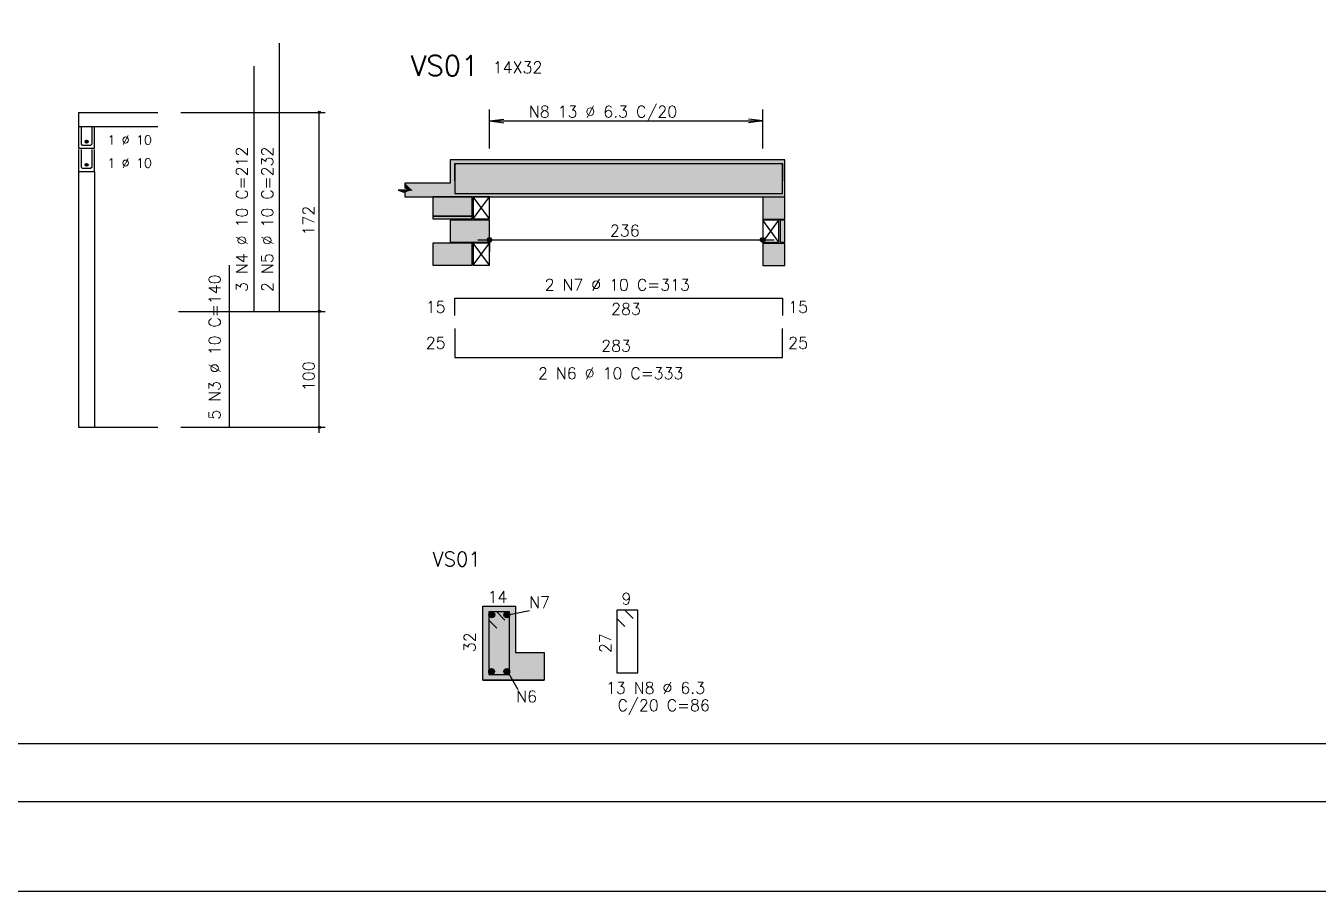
# Model space of a CAD drawing. Extents: x -1.9 to 86, y -1.6 to 61.
# Drawn here: x 42.03 to 64.36, y -1.55 to 13.41 of the extents above; entities that cross this region are included whole.
import ezdxf

# ---------------------------------------------------------------- set-up
doc = ezdxf.new("R2010")
doc.units = 0
doc.header["$MEASUREMENT"] = 0
doc.linetypes.add('HIDDEN', pattern=[9.525, 6.35, -3.175])
doc.layers.get('Defpoints').update_dxf_attribs({"linetype": 'CONTINUOUS'})
for name, color, linetype in [('25', 1, 'CONTINUOUS'), ('27', 4, 'CONTINUOUS'), ('ARQ_FOLHA', 7, 'CONTINUOUS'), ('PENA_01', 1, 'CONTINUOUS'), ('PENA_02', 2, 'CONTINUOUS'), ('PENA_03', 3, 'CONTINUOUS'), ('PENA_05', 5, 'CONTINUOUS'), ('PENA_09', 254, 'CONTINUOUS'), ('PENA_10', 253, 'CONTINUOUS'), ('PENA_11', 252, 'CONTINUOUS'), ('PENA_21', 100, 'CONTINUOUS'), ('PENA_23', 50, 'CONTINUOUS')]:
    doc.layers.add(name, color=color, linetype=linetype)
doc.styles.get("Standard").update_dxf_attribs({"font": 'ROMANS.SHX'})

msp = doc.modelspace()

# ---------------------------------------------------------------- linework, layer by layer
at = {"layer": '25', "linetype": 'Continuous'}
msp.add_lwpolyline([(55.14, 10.046), (55.06, 10.046), (55.06, 9.666), (55.14, 9.666), (55.14, 10.046)], dxfattribs=at)
for points in [[(55.14, 10.046), (55.06, 10.046), (55.06, 9.666)], [(55.14, 10.046), (55.06, 9.666), (55.14, 9.666)], [(55.14, 10.046), (55.14, 9.666), (55.14, 10.046)]]:
    msp.add_solid(points, dxfattribs=at)
at = {"layer": '27', "linetype": 'Continuous'}
for p, q in [((42.939, 10.889), (42.939, 6.469)), ((43.219, 10.889), (43.219, 6.469))]:
    msp.add_line(p, q, dxfattribs=at)
at = {"layer": 'ARQ_FOLHA', "color": 1}
for points in [[(0, 0), (84.1, 0), (84.1, 59.4), (0, 59.4)], [(2.5, 1), (83.1, 1), (83.1, 58.4), (2.5, 58.4)]]:
    msp.add_lwpolyline(points, close=True, dxfattribs=at)
at = {"layer": 'Defpoints', "color": 8, "linetype": 'HIDDEN', "ltscale": 100}
msp.add_lwpolyline([(-1.95, 60.95), (-1.95, -1.55), (86.05, -1.55), (86.05, 60.95)], close=True, dxfattribs=at)
at = {"layer": 'PENA_01', "linetype": 'Continuous'}
for p, q in [((44.71, 11.909), (47.199, 11.909)), ((47.099, 6.369), (47.099, 11.909)), ((50.04, 11.288), (50.04, 11.962)), ((54.76, 11.288), (54.76, 11.962)), ((50.04, 11.762), (54.76, 11.762)), ((49.06, 10.118), (49.74, 10.118)), ((54.76, 10.056), (54.76, 9.506)), ((49.84, 9.706), (54.96, 9.706)), ((50.04, 9.658), (50.04, 9.506)), ((44.668, 8.469), (47.199, 8.469)), ((44.71, 6.469), (47.199, 6.469)), ((50.302, 3.213), (50.732, 3.303)), ((50.344, 2.259), (50.529, 1.936))]:
    msp.add_line(p, q, dxfattribs=at)
at = {"layer": 'PENA_02', "linetype": 'Continuous'}
for p, q in [((50.04, 11.762), (50.288, 11.794)), ((50.04, 11.762), (50.288, 11.729)), ((54.76, 11.762), (54.512, 11.794)), ((54.76, 11.762), (54.512, 11.729)), ((50.04, 10.448), (49.76, 10.448)), ((49.76, 10.448), (49.76, 10.068)), ((50.04, 10.068), (50.04, 10.448)), ((49.76, 10.068), (50.04, 10.068)), ((55.04, 10.046), (54.76, 10.046)), ((54.76, 10.046), (54.76, 9.666)), ((55.04, 9.666), (55.04, 10.046)), ((50.04, 9.648), (49.76, 9.648)), ((49.76, 9.648), (49.76, 9.268)), ((50.04, 9.268), (50.04, 9.648)), ((54.76, 9.666), (55.04, 9.666)), ((49.76, 9.268), (50.04, 9.268))]:
    msp.add_line(p, q, dxfattribs=at)
for points in [[(55.14, 10.686), (55.14, 11.088), (49.36, 11.088), (49.36, 10.688), (48.58, 10.688), (48.58, 10.608), (48.7, 10.568), (48.46, 10.568), (48.58, 10.528), (48.58, 10.448), (49.28, 10.448), (49.68, 10.448), (55.14, 10.448), (55.14, 10.688)], [(49.06, 10.068), (49.74, 10.068), (49.74, 10.448), (49.06, 10.448), (49.06, 10.068)], [(54.76, 10.066), (55.14, 10.066), (55.14, 10.446), (54.76, 10.446), (54.76, 10.066)], [(49.36, 9.668), (50.04, 9.668), (50.04, 10.048), (49.36, 10.048), (49.36, 9.668)], [(55.06, 9.666), (55.14, 9.666), (55.14, 10.046), (55.06, 10.046), (55.06, 9.666)], [(49.06, 9.268), (49.74, 9.268), (49.74, 9.648), (49.06, 9.648), (49.06, 9.268)], [(54.76, 9.266), (55.14, 9.266), (55.14, 9.646), (54.76, 9.646), (54.76, 9.266)]]:
    msp.add_lwpolyline(points, dxfattribs=at)
for centre, radius in [((47.099, 11.909), 0.02), ((47.099, 11.909), 0.01), ((50.04, 9.706), 0.04), ((50.04, 9.706), 0.02), ((54.76, 9.706), 0.04), ((54.76, 9.706), 0.02), ((47.099, 8.469), 0.02), ((47.099, 8.469), 0.01), ((47.099, 6.469), 0.02), ((47.099, 6.469), 0.01)]:
    msp.add_circle(centre, radius, dxfattribs=at)
at = {"layer": 'PENA_03', "linetype": 'Continuous'}
for p, q in [((42.939, 11.909), (42.939, 11.289)), ((42.939, 11.909), (44.31, 11.909)), ((42.939, 11.669), (44.31, 11.669)), ((42.939, 11.269), (42.939, 10.889)), ((49.76, 10.068), (50.04, 10.448)), ((50.04, 10.068), (49.76, 10.448)), ((54.76, 9.666), (55.04, 10.046)), ((55.04, 9.666), (54.76, 10.046)), ((49.76, 9.268), (50.04, 9.648)), ((50.04, 9.268), (49.76, 9.648)), ((42.939, 6.469), (44.31, 6.469)), ((49.927, 2.096), (49.927, 3.376)), ((49.927, 3.376), (50.487, 3.376)), ((49.987, 3.376), (50.487, 3.376)), ((50.487, 3.376), (50.487, 2.576)), ((50.487, 3.376), (50.487, 2.576)), ((50.487, 2.576), (50.987, 2.576)), ((50.987, 2.576), (50.987, 2.096)), ((49.927, 2.096), (50.487, 2.096)), ((50.987, 2.096), (49.927, 2.096)), ((50.487, 2.096), (50.987, 2.096))]:
    msp.add_line(p, q, dxfattribs=at)
for points in [[(42.939, 11.289), (43.219, 11.289), (43.219, 11.669)], [(43.169, 11.669), (43.169, 11.359), (43.149, 11.339), (43.009, 11.339), (42.989, 11.359), (42.989, 11.669)], [(42.939, 10.889), (43.219, 10.889), (43.219, 11.269)], [(43.169, 11.269), (43.169, 10.959), (43.149, 10.939), (43.009, 10.939), (42.989, 10.959), (42.989, 11.269)]]:
    msp.add_lwpolyline(points, dxfattribs=at)
for centre, radius in [((43.081, 11.404), 0.025), ((43.081, 11.004), 0.025), ((50.081, 3.227), 0.05), ((50.337, 3.227), 0.05), ((50.077, 2.246), 0.05), ((50.337, 2.246), 0.05)]:
    msp.add_circle(centre, radius, dxfattribs=at)
for points in [[(43.106, 11.404), (43.068, 11.426), (43.057, 11.413)], [(43.106, 11.404), (43.057, 11.413), (43.057, 11.395)], [(43.106, 11.404), (43.057, 11.395), (43.068, 11.382)], [(43.106, 11.404), (43.085, 11.429), (43.068, 11.426)], [(43.106, 11.404), (43.068, 11.382), (43.085, 11.379)], [(43.106, 11.404), (43.1, 11.42), (43.085, 11.429)], [(43.106, 11.404), (43.085, 11.379), (43.1, 11.388)], [(43.106, 11.404), (43.1, 11.388), (43.106, 11.404)], [(43.106, 11.004), (43.068, 11.026), (43.057, 11.013)], [(43.106, 11.004), (43.057, 11.013), (43.057, 10.995)], [(43.106, 11.004), (43.057, 10.995), (43.068, 10.982)], [(43.106, 11.004), (43.085, 11.029), (43.068, 11.026)], [(43.106, 11.004), (43.068, 10.982), (43.085, 10.979)], [(43.106, 11.004), (43.1, 11.02), (43.085, 11.029)], [(43.106, 11.004), (43.085, 10.979), (43.1, 10.988)], [(43.106, 11.004), (43.1, 10.988), (43.106, 11.004)], [(50.131, 3.227), (50.056, 3.271), (50.034, 3.245)], [(50.131, 3.227), (50.034, 3.245), (50.034, 3.21)], [(50.131, 3.227), (50.034, 3.21), (50.056, 3.184)], [(50.131, 3.227), (50.09, 3.277), (50.056, 3.271)], [(50.131, 3.227), (50.056, 3.184), (50.09, 3.178)], [(50.131, 3.227), (50.12, 3.26), (50.09, 3.277)], [(50.131, 3.227), (50.09, 3.178), (50.12, 3.195)], [(50.131, 3.227), (50.12, 3.195), (50.131, 3.227)], [(50.387, 3.227), (50.312, 3.271), (50.29, 3.245)], [(50.387, 3.227), (50.29, 3.245), (50.29, 3.21)], [(50.387, 3.227), (50.29, 3.21), (50.312, 3.184)], [(50.387, 3.227), (50.345, 3.277), (50.312, 3.271)], [(50.387, 3.227), (50.312, 3.184), (50.345, 3.178)], [(50.387, 3.227), (50.375, 3.26), (50.345, 3.277)], [(50.387, 3.227), (50.345, 3.178), (50.375, 3.195)], [(50.387, 3.227), (50.375, 3.195), (50.387, 3.227)], [(50.127, 2.246), (50.052, 2.29), (50.03, 2.264)], [(50.127, 2.246), (50.03, 2.264), (50.03, 2.229)], [(50.127, 2.246), (50.03, 2.229), (50.052, 2.203)], [(50.127, 2.246), (50.086, 2.296), (50.052, 2.29)], [(50.127, 2.246), (50.052, 2.203), (50.086, 2.197)], [(50.127, 2.246), (50.115, 2.279), (50.086, 2.296)], [(50.127, 2.246), (50.086, 2.197), (50.115, 2.214)], [(50.127, 2.246), (50.115, 2.214), (50.127, 2.246)], [(50.387, 2.246), (50.312, 2.29), (50.29, 2.264)], [(50.387, 2.246), (50.29, 2.264), (50.29, 2.229)], [(50.387, 2.246), (50.29, 2.229), (50.312, 2.203)], [(50.387, 2.246), (50.345, 2.296), (50.312, 2.29)], [(50.387, 2.246), (50.312, 2.203), (50.345, 2.197)], [(50.387, 2.246), (50.375, 2.279), (50.345, 2.296)], [(50.387, 2.246), (50.345, 2.197), (50.375, 2.214)], [(50.387, 2.246), (50.375, 2.214), (50.387, 2.246)]]:
    msp.add_solid(points, dxfattribs=at)
at = {"layer": 'PENA_05', "linetype": 'Continuous'}
for p, q in [((46.414, 8.469), (46.414, 13.109)), ((45.975, 8.469), (45.975, 12.709)), ((49.439, 10.728), (49.439, 11.028)), ((49.439, 11.028), (55.1, 11.028)), ((49.439, 11.008), (49.439, 10.508)), ((55.1, 11.028), (55.1, 10.728)), ((55.1, 10.508), (55.1, 11.008)), ((49.439, 10.508), (55.1, 10.508)), ((45.549, 6.469), (45.549, 9.269)), ((49.439, 8.398), (49.439, 8.698)), ((49.439, 8.698), (55.1, 8.698)), ((55.1, 8.698), (55.1, 8.398)), ((49.439, 8.176), (49.439, 7.676)), ((55.1, 7.676), (55.1, 8.176)), ((49.439, 7.676), (55.1, 7.676)), ((50.167, 3.276), (50.027, 3.276)), ((50.027, 3.276), (50.027, 2.196)), ((50.387, 3.276), (50.027, 3.276)), ((50.027, 3.276), (50.027, 3.136)), ((50.027, 3.136), (50.167, 2.996)), ((50.307, 3.136), (50.167, 3.276)), ((50.387, 2.196), (50.387, 3.276)), ((52.38, 3.305), (52.24, 3.305)), ((52.24, 3.305), (52.24, 2.225)), ((52.6, 3.305), (52.24, 3.305)), ((52.24, 3.305), (52.24, 3.165)), ((52.24, 3.165), (52.38, 3.025)), ((52.52, 3.165), (52.38, 3.305)), ((52.6, 2.225), (52.6, 3.305)), ((50.027, 2.196), (50.387, 2.196)), ((52.24, 2.225), (52.6, 2.225))]:
    msp.add_line(p, q, dxfattribs=at)
at = {"layer": 'PENA_09', "linetype": 'Continuous'}
msp.add_lwpolyline([(49.06, 10.118), (49.74, 10.118), (49.74, 10.448), (49.06, 10.448), (49.06, 10.118)], dxfattribs=at)
for points in [[(49.06, 10.118), (49.74, 10.118), (49.74, 10.448)], [(49.06, 10.118), (49.74, 10.448), (49.06, 10.448)], [(49.06, 10.118), (49.06, 10.448), (49.06, 10.118)]]:
    msp.add_solid(points, dxfattribs=at)
at = {"layer": 'PENA_10', "linetype": 'Continuous'}
for points in [[(50.487, 2.576), (49.927, 2.096), (49.927, 3.376)], [(50.487, 2.576), (49.927, 3.376), (50.487, 3.376)], [(50.487, 2.576), (50.987, 2.096), (49.927, 2.096)], [(50.487, 2.576), (50.987, 2.576), (50.987, 2.096)]]:
    msp.add_solid(points, dxfattribs=at)
at = {"layer": 'PENA_11', "linetype": 'Continuous'}
for points in [[(55.14, 11.088), (49.36, 11.088), (49.68, 10.448)], [(49.36, 11.088), (49.36, 10.688), (49.68, 10.448)], [(49.68, 10.448), (55.14, 10.686), (55.14, 11.088)], [(48.7, 10.568), (48.46, 10.568), (48.58, 10.528)], [(48.58, 10.688), (48.58, 10.608), (48.7, 10.568)], [(48.58, 10.688), (48.7, 10.568), (49.36, 10.688)], [(49.28, 10.448), (48.7, 10.568), (48.58, 10.528)], [(49.28, 10.448), (48.58, 10.528), (48.58, 10.448)], [(49.36, 10.688), (48.7, 10.568), (49.28, 10.448)], [(49.68, 10.448), (49.36, 10.688), (49.28, 10.448)], [(49.68, 10.448), (55.14, 10.448), (55.14, 10.686)]]:
    msp.add_solid(points, dxfattribs=at)
at = {"layer": 'PENA_21', "linetype": 'Continuous'}
for points in [[(49.06, 10.068), (49.74, 10.068), (49.74, 10.118), (49.06, 10.118), (49.06, 10.068)], [(49.36, 9.668), (50.04, 9.668), (50.04, 10.048), (49.36, 10.048), (49.36, 9.668)], [(49.06, 9.268), (49.74, 9.268), (49.74, 9.648), (49.06, 9.648), (49.06, 9.268)]]:
    msp.add_lwpolyline(points, dxfattribs=at)
for points in [[(49.06, 10.068), (49.74, 10.068), (49.74, 10.118)], [(49.06, 10.068), (49.74, 10.118), (49.06, 10.118)], [(49.06, 10.068), (49.06, 10.118), (49.06, 10.068)], [(49.36, 9.668), (50.04, 9.668), (50.04, 10.048)], [(49.36, 9.668), (50.04, 10.048), (49.36, 10.048)], [(49.36, 9.668), (49.36, 10.048), (49.36, 9.668)], [(49.06, 9.268), (49.74, 9.268), (49.74, 9.648)], [(49.06, 9.268), (49.74, 9.648), (49.06, 9.648)], [(49.06, 9.268), (49.06, 9.648), (49.06, 9.268)]]:
    msp.add_solid(points, dxfattribs=at)
at = {"layer": 'PENA_23', "linetype": 'Continuous'}
for points in [[(54.76, 10.066), (55.14, 10.066), (55.14, 10.446), (54.76, 10.446), (54.76, 10.066)], [(54.76, 9.266), (55.14, 9.266), (55.14, 9.646), (54.76, 9.646), (54.76, 9.266)]]:
    msp.add_lwpolyline(points, dxfattribs=at)
for points in [[(54.76, 10.066), (55.14, 10.066), (55.14, 10.446)], [(54.76, 10.066), (55.14, 10.446), (54.76, 10.446)], [(54.76, 10.066), (54.76, 10.446), (54.76, 10.066)], [(54.76, 9.266), (55.14, 9.266), (55.14, 9.646)], [(54.76, 9.266), (55.14, 9.646), (54.76, 9.646)], [(54.76, 9.266), (54.76, 9.646), (54.76, 9.266)]]:
    msp.add_solid(points, dxfattribs=at)

# ---------------------------------------------------------------- texts
at = {"layer": 'PENA_01', "linetype": 'Continuous'}
msp.add_text('14X32', height=0.2, dxfattribs=at).set_placement((50.096, 12.587))
at = {"layer": 'PENA_03', "linetype": 'Continuous'}
for s, height, p in [('N8 13 %%c 6.3 C/20', 0.2, (50.72, 11.822)), ('1 %%c 10', 0.16, (43.44, 11.353)), ('1 %%c 10', 0.16, (43.44, 10.953)), ('236', 0.2, (52.12, 9.766)), ('2 N7 %%c 10 C=313', 0.2, (50.992, 8.83)), ('15', 0.2, (48.939, 8.448)), ('283', 0.2, (52.141, 8.411)), ('15', 0.2, (55.2, 8.448)), ('25', 0.2, (48.939, 7.826)), ('283', 0.2, (51.97, 7.776)), ('25', 0.2, (55.2, 7.826)), ('2 N6 %%c 10 C=333', 0.2, (50.879, 7.299)), ('14', 0.2, (50.007, 3.436)), ('9', 0.2, (52.32, 3.405)), ('N7', 0.2, (50.726, 3.342)), ('13 N8 %%c 6.3', 0.2, (52.052, 1.863)), ('N6', 0.2, (50.502, 1.714)), ('C/20 C=86', 0.2, (52.252, 1.563))]:
    msp.add_text(s, height=height, dxfattribs=at).set_placement(p)
for s, p in [('3 N4 %%c 10 C=212', (45.862, 8.806)), ('2 N5 %%c 10 C=232', (46.301, 8.806)), ('172', (47.014, 9.783)), ('5 N3 %%c 10 C=140', (45.391, 6.598)), ('100', (47.015, 7.093)), ('32', (49.798, 2.58)), ('27', (52.14, 2.565))]:
    msp.add_text(s, height=0.2, rotation=90, dxfattribs=at).set_placement(p)
at = {"layer": 'PENA_05', "linetype": 'Continuous'}
for height, p in [(0.35, (48.68, 12.542)), (0.25, (49.054, 4.064))]:
    msp.add_text('VS01', height=height, dxfattribs=at).set_placement(p)

doc.saveas('drawing.dxf')
